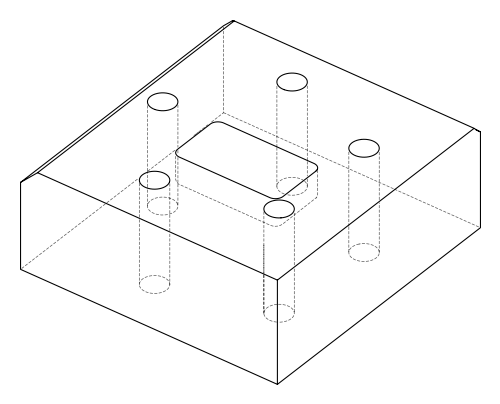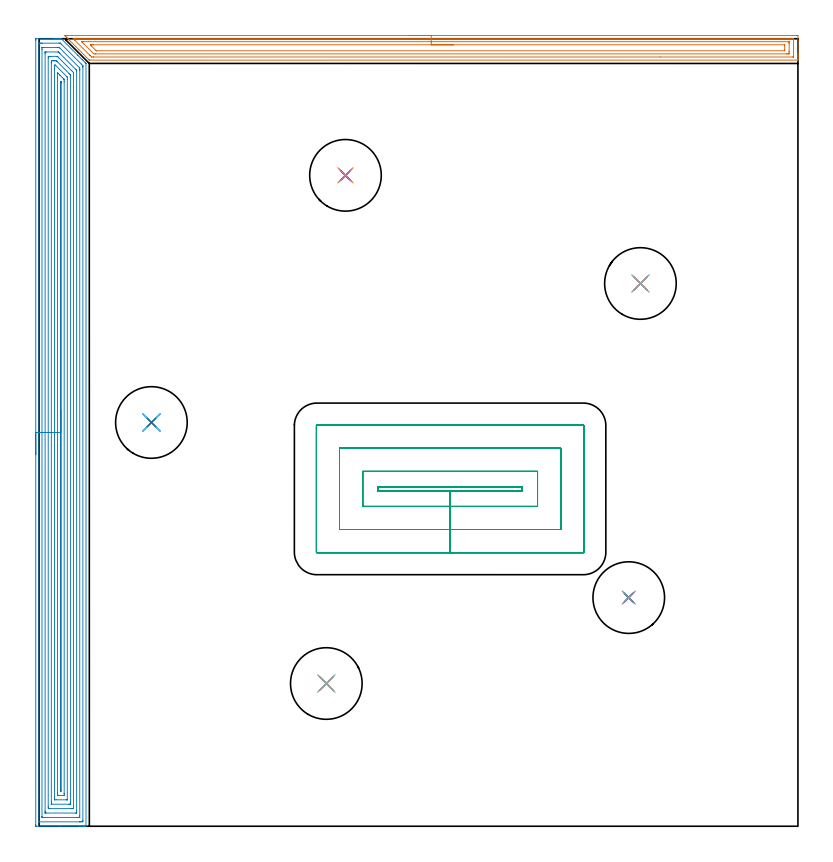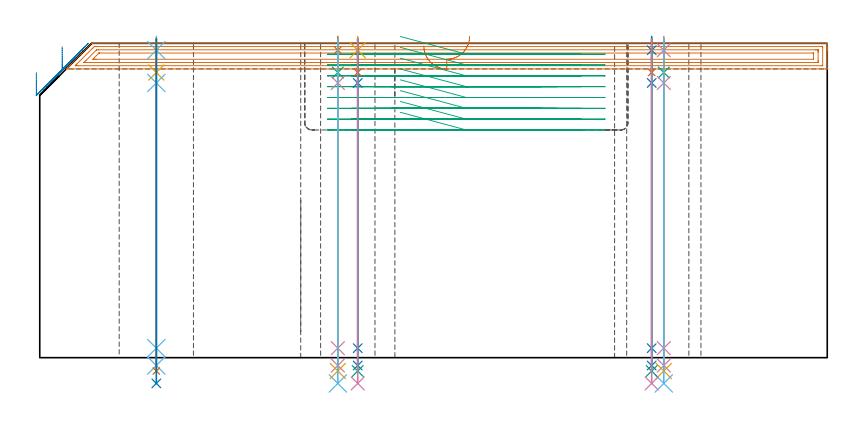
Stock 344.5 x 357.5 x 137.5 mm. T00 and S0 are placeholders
(PLAN: 28 operations, 22 tool changes, 63 min)
(1 AREA_MILL | FG_CHAMFER_SURFACE | UGT0205_001 | 10.76 min | 21255 mm3)
(2 AREA_MILL_1 | FG_CHAMFER_SURFACE_1 | UGT0205_001 | 25.74 min | 92082 mm3)
(3 MILL_RECTANGULAR_POCKET | POCKET_RECTANGULAR_STRAIGHT | UGT0201_095 | Follow Part, ap 5, ae 75% | 16.78 min | 413161 mm3)
(4 SPOT_DRILL | STEP1HOLE | NXT0321_9005460120000 | 0.05 min | 150 mm3)
(5 SPOT_DRILL_1 | STEP1HOLE_1 | NXT0321_9005460120000 | 0.05 min | 181 mm3)
(6 SPOT_DRILL_2 | STEP1HOLE_2 | NXT0321_9005460120000 | 0.05 min | 198 mm3)
(7 SPOT_DRILL_3 | STEP1HOLE_3 | NXT0321_9005460120000 | 0.05 min | 185 mm3)
(8 SPOT_DRILL_4 | STEP1HOLE_4 | NXT0321_9005460120000 | 0.05 min | 191 mm3)
(9 DRILL_BLIND_HOLE_INTO_CENTER | STEP1HOLE | NXT0301_056 | 0.06 min | 519 mm3)
(10 GUN_DRILL_THROUGH_HOLE | STEP1HOLE | UGT0307_005 | 0.64 min | 6774 mm3)
(11 SPADE_DRILL_TO_ENLARGE_THROUGH_HOLE | STEP1HOLE | UGT0306_010 | 0.58 min | 33528 mm3)
(12 DRILL_TO_ENLARGE_THROUGH_HOLE | STEP1HOLE | UGT0301_001 | 0.6 min | 72993 mm3)
(13 DRILL_BLIND_HOLE_INTO_CENTER_1 | STEP1HOLE_1 | NXT0301_056 | 0.06 min | 543 mm3)
(14 GUN_DRILL_THROUGH_HOLE_1 | STEP1HOLE_1 | UGT0307_005 | 0.64 min | 6785 mm3)
(15 SPADE_DRILL_TO_ENLARGE_THROUGH_HOLE_1 | STEP1HOLE_1 | UGT0306_010 | 0.58 min | 33531 mm3)
(16 DRILL_TO_ENLARGE_THROUGH_HOLE_1 | STEP1HOLE_1 | UGT0301_001 | 0.6 min | 72965 mm3)
(17 DRILL_BLIND_HOLE_INTO_CENTER_2 | STEP1HOLE_2 | NXT0301_056 | 0.06 min | 548 mm3)
(18 GUN_DRILL_THROUGH_HOLE_2 | STEP1HOLE_2 | UGT0307_005 | 0.64 min | 6777 mm3)
(19 SPADE_DRILL_TO_ENLARGE_THROUGH_HOLE_2 | STEP1HOLE_2 | UGT0306_010 | 0.58 min | 33533 mm3)
(20 DRILL_TO_ENLARGE_THROUGH_HOLE_2 | STEP1HOLE_2 | UGT0301_001 | 0.6 min | 72986 mm3)
(21 DRILL_BLIND_HOLE_INTO_CENTER_3 | STEP1HOLE_3 | NXT0301_056 | 0.06 min | 534 mm3)
(22 GUN_DRILL_THROUGH_HOLE_3 | STEP1HOLE_3 | UGT0307_005 | 0.64 min | 6790 mm3)
(23 SPADE_DRILL_TO_ENLARGE_THROUGH_HOLE_3 | STEP1HOLE_3 | UGT0306_010 | 0.58 min | 33499 mm3)
(24 DRILL_TO_ENLARGE_THROUGH_HOLE_3 | STEP1HOLE_3 | UGT0301_001 | 0.6 min | 73006 mm3)
(25 DRILL_BLIND_HOLE_INTO_CENTER_4 | STEP1HOLE_4 | NXT0301_056 | 0.06 min | 515 mm3)
(26 GUN_DRILL_THROUGH_HOLE_4 | STEP1HOLE_4 | UGT0307_005 | 0.64 min | 6819 mm3)
(27 SPADE_DRILL_TO_ENLARGE_THROUGH_HOLE_4 | STEP1HOLE_4 | UGT0306_010 | 0.58 min | 33491 mm3)
(28 DRILL_TO_ENLARGE_THROUGH_HOLE_4 | STEP1HOLE_4 | UGT0301_001 | 0.6 min | 72993 mm3)
(TOOL UGT0205_001 | Chamfer Mill 20 x 3 x 45 deg. | D20 FL50 Z2)
(TOOL UGT0201_095 | End mill 20 mm | D20 R3 FL38 Z4)
(TOOL NXT0321_9005460120000 | NC Spot Drill, 142deg, 12mm, Carbide, Uncoated | D12 PA142 FL30 Z2)
(TOOL NXT0301_056 | Carbide Drill 8.5mm [860.1-0850-026A1-MM 2214] | D8.5 PA140 FL47 Z2)
(TOOL UGT0307_005 | Gun Drill 8.3 mm | D8.3 PA130 FL24 Z1)
(TOOL UGT0306_010 | Spade Drill 19.5mm | D19.5 PA132 FL10 Z2)
(TOOL UGT0301_001 | Twist Drill 32.5 mm | D32.5 PA118 FL185 Z2)
(OP 1 AREA_MILL)
G17 G21 G94 G90
T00 M6
G54
G17 G0 G90 X168.05 Y359. S1061 M3
G43 Z147.5 H0
Z136.3
G94 G1 X168.088 Z135.428 F250.
X168.202 Z134.563
X168.391 Z133.712
X168.653 Z132.88
X168.987 Z132.074
X169.39 Z131.3
X169.858 Z130.564
X170.39 Z129.872
X170.979 Z129.229
X171.622 Z128.64
X172.314 Z128.108
X173.05 Z127.64
X173.824 Z127.237
X174.63 Z126.903
X175.462 Z126.641
X176.313 Z126.452
X177.178 Z126.338
X178.05 Z126.3
X343.874
X344.412 Y358.995 Z126.303
X344.49 Y358.992 Z126.306
X344.5 Y358.909 Z126.389
Y350.777 Z134.518
Y350.253 Z135.044
Y349.902 Z135.394
Y349.378 Z135.918
Y349.028 Z136.267
Y348.327 Z136.973
Y348.083 Z137.216
X344.497 Y347.939 Z137.353
X344.49 Y347.802 Z137.488
X344.321 Y347.8 Z137.5
X22.953
X22.806 Y347.803 Z137.489
X22.711 Y347.888 Z137.409
X18.074 Y352.526 Z132.774
X13.7 Y356.898 Z128.398
X13.567 Y357.032 Z128.266
X13.402 Y357.197 Z128.1
X13.263 Y357.335 Z127.961
X13.12 Y357.479 Z127.819
X12.974 Y357.625 Z127.672
X12.825 Y357.772 Z127.523
X12.673 Y357.926 Z127.372
X12.546 Y358.053 Z127.245
X12.388 Y358.209 Z127.085
X12.226 Y358.373 Z126.925
X12.118 Y358.481 Z126.817
X11.779 Y358.82 Z126.478
X11.688 Y358.91 Z126.386
X11.61 Y358.989 Z126.303
X11.69 Y358.996 Z126.3
X11.733 Y358.999
X178.05 Y359.
Y357.586 Z127.714
X342.277 Y357.585 Z127.715
X342.441 Y357.582 Z127.718
X342.481 Y357.579 Z127.721
X342.49 Y357.577 Z127.723
X342.494 Y357.566 Z127.734
X342.497 Y357.532 Z127.768
X342.5 Y357.368 Z127.932
Y349.498 Z135.802
X342.497 Y349.362 Z135.938
X342.493 Y349.255 Z136.045
X342.49 Y349.225 Z136.075
X342.478 Y349.221 Z136.079
X342.437 Y349.219 Z136.081
X342.086 Y349.215 Z136.085
X281.989 Y349.214 Z136.086
X24.741 Y349.215 Z136.085
X24.549 Y349.216 Z136.084
X23.847 Y349.221 Z136.079
X23.151 Y349.902 Z135.398
X22.953 Y350.097 Z135.203
X16.153 Y356.898 Z128.402
X15.802 Y357.251 Z128.049
X15.53 Y357.532 Z127.768
X15.498 Y357.579 Z127.721
X15.59 Y357.581 Z127.719
X15.802 Y357.584 Z127.716
X15.993 Y357.585 Z127.715
X16.696 Y357.586 Z127.714
X178.05
Y356.172 Z129.128
X340.147 Y356.171 Z129.129
X340.298 Y356.17 Z129.13
X340.449 Y356.166 Z129.134
X340.484 Y356.165 Z129.135
X340.49 Y356.141 Z129.159
X340.496 Y356.089 Z129.211
X340.498 Y356.023 Z129.277
X340.5 Y355.826 Z129.474
Y355.149 Z130.151
Y351.651 Z133.649
Y351.454 Z133.846
X340.496 Y350.777 Z134.523
X340.493 Y350.678 Z134.622
X340.49 Y350.635 Z134.665
X340.445 Y350.633 Z134.667
X340.298 Y350.631 Z134.669
X339.556 Y350.629 Z134.671
X339.404 Y350.628 Z134.672
X25.786 Y350.629 Z134.671
X25.635 Y350.63 Z134.67
X24.885 Y350.635 Z134.665
X24.741 Y350.76 Z134.54
X20.271 Y355.228 Z130.072
X19.48 Y356.023 Z129.277
X19.378 Y356.131 Z129.169
X19.362 Y356.165 Z129.135
X19.378 Y356.166 Z129.134
X20.12 Y356.171 Z129.129
X178.05 Y356.172 Z129.128
Y354.757 Z130.543
X338.404
X338.456 Y354.754 Z130.546
X338.49 Y354.75 Z130.55
X338.493 Y354.704 Z130.596
X338.5 Y354.285 Z131.015
Y352.536 Z132.764
Y352.526 Z132.774
X338.49 Y352.094 Z133.206
X338.485 Y352.049 Z133.251
X338.406 Y352.046 Z133.254
X338.275 Y352.043 Z133.257
X26.129
X26.005 Y352.044 Z133.256
X25.944 Y352.046 Z133.254
X25.918 Y352.049 Z133.251
X25.864 Y352.096 Z133.204
X25.635 Y352.315 Z132.985
X23.675 Y354.274 Z131.026
X23.511 Y354.441 Z130.859
X23.216 Y354.745 Z130.555
X23.36 Y354.751 Z130.549
X23.847 Y354.756 Z130.544
X24.248 Y354.757 Z130.543
X24.741
X178.05
X178.922 Z130.581
X179.786 Z130.695
X180.638 Z130.883
X181.47 Z131.146
X182.276 Z131.48
X183.05 Z131.882
X183.786 Z132.351
X184.478 Z132.882
X185.121 Z133.472
X185.71 Z134.115
X186.241 Z134.807
X186.71 Z135.543
X187.113 Z136.316
X187.447 Z137.122
X187.709 Z137.954
X187.898 Z138.806
X188.012 Z139.671
X188.05 Z140.543
G0 Z147.5
M5
M2
(OP 2 AREA_MILL_1)
G17 G21 G94 G90
T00 M6
G54
G17 G0 G90 X-1.5 Y168.75 S1061 M3
G43 Z147.5 H0
Z124.7
G94 G1 Y168.788 Z123.828 F250.
Y168.902 Z122.964
Y169.091 Z122.112
Y169.353 Z121.28
Y169.687 Z120.474
Y170.09 Z119.7
Y170.559 Z118.964
Y171.09 Z118.272
Y171.679 Z117.629
Y172.322 Z117.04
Y173.014 Z116.509
Y173.75 Z116.04
Y174.524 Z115.637
Y175.33 Z115.303
Y176.162 Z115.041
Y177.014 Z114.852
Y177.878 Z114.738
Y178.75 Z114.7
Y356.888
X-1.495 Y357.365 Z114.703
X-1.492 Y357.49 Z114.706
X-1.362 Y357.5 Z114.836
X6.824 Z123.018
X7.377 Z123.574
X7.703 Z123.899
X8.256 Z124.452
X8.582 Z124.777
X9.234 Z125.433
X9.9 Z126.099
X10.015 Y357.499 Z126.214
X10.1 Y357.49 Z126.295
X10.191 Y357.41 Z126.39
X17.568 Y350.033 Z133.766
X19.567 Y348.034 Z135.765
X20.982 Y346.619 Z137.18
X21.202 Y346.398 Z137.399
X21.296 Y346.295 Z137.49
X21.3 Y346.173 Z137.5
Y0.166
X21.294 Y0.01 Z137.493
X20.992 Y0. Z137.192
X20.658 Z136.858
X20.006 Z136.201
X18.802 Z134.999
X18.249 Z134.443
X9.668 Z125.865
X-1.085 Z115.112
X-1.365 Y0.003 Z114.833
X-1.492 Y0.01 Z114.706
X-1.499 Y0.139 Z114.699
X-1.5 Y0.612 Z114.7
Y178.75
X-0.086 Z116.114
X-0.085 Y354.979 Z116.115
X-0.084 Y355.102 Z116.116
X-0.079 Y355.478 Z116.121
X0.287 Y355.493 Z116.487
X0.672 Y355.498 Z116.872
X1.16 Y355.5 Z117.36
X1.551 Z117.751
X9.069 Z125.269
X9.461 Y355.497 Z125.661
X9.591 Y355.493 Z125.791
X9.637 Y355.49 Z125.837
X9.675 Y355.463 Z125.875
X9.75 Y355.393 Z125.95
X10.048 Y355.102 Z126.248
X19.128 Y346.022 Z135.328
X19.863 Y345.28 Z136.063
X19.879 Y345.229 Z136.079
X19.881 Y345.183 Z136.081
X19.884 Y345.087 Z136.084
X19.885 Y344.895 Z136.085
X19.886 Y344.51 Z136.086
X19.885 Y2.521 Z136.085
X19.884 Y2.398 Z136.084
X19.879 Y2.023 Z136.079
X19.513 Y2.007 Z135.713
X19.128 Y2.002 Z135.328
X18.64 Y2. Z134.84
X18.249 Z134.449
X0.185 Z116.385
X-0.006 Y2.002 Z116.194
X-0.036 Y2.004 Z116.164
X-0.067 Y2.01 Z116.133
X-0.079 Y2.017 Z116.121
X-0.08 Y2.04 Z116.12
X-0.085 Y2.274 Z116.115
X-0.086 Y14.142 Z116.114
Y178.75
X1.328 Z117.528
X1.329 Y352.65 Z117.529
X1.331 Y353.316 Z117.531
X1.333 Y353.429 Z117.533
X1.335 Y353.478 Z117.535
X1.378 Y353.492 Z117.578
X1.551 Y353.496 Z117.751
X2.249 Y353.5 Z118.449
X2.43 Z118.63
X8.582 Z124.782
X8.763 Y353.498 Z124.963
X9.124 Y353.49 Z125.324
X9.205 Y353.484 Z125.405
X9.23 Y353.464 Z125.43
X9.282 Y353.416 Z125.482
X9.385 Y353.316 Z125.585
X18.313 Y344.387 Z134.513
X18.378 Y344.314 Z134.578
X18.465 Y344.212 Z134.665
X18.467 Y344.165 Z134.667
X18.471 Y343.494 Z134.671
Y343.268
Y4.851
X18.469 Y4.184 Z134.669
X18.467 Y4.071 Z134.667
X18.465 Y4.022 Z134.665
X18.422 Y4.008 Z134.622
X18.249 Y4.004 Z134.449
X17.551 Y4. Z133.751
X17.37 Z133.57
X1.731 Y4.001 Z117.931
X1.551 Y4.004 Z117.751
X1.371 Y4.01 Z117.571
X1.335 Y4.017 Z117.535
X1.332 Y4.049 Z117.532
X1.33 Y4.108 Z117.53
X1.329 Y4.184 Z117.529
Y4.41
X1.328 Y178.75 Z117.528
X2.743 Z118.943
Y350.637
X2.744 Y351.212 Z118.944
X2.747 Y351.404 Z118.947
X2.75 Y351.471 Z118.95
X2.756 Y351.491 Z118.956
X2.779 Y351.493 Z118.979
X2.884 Y351.497 Z119.084
X3.309 Y351.5 Z119.509
X8.612 Z124.812
X8.717 Y351.493 Z124.917
X8.742 Y351.49 Z124.942
X8.844 Y351.396 Z125.044
X9.026 Y351.221 Z125.226
X9.312 Y350.939 Z125.512
X9.461 Y350.791 Z125.661
X16.756 Y343.494 Z132.956
X17.028 Y343.212 Z133.228
X17.051 Y343.183 Z133.251
X17.054 Y343.17 Z133.254
X17.056 Y343.135 Z133.256
X17.057 Y343.063 Z133.257
Y342.919
Y6.863
X17.056 Y6.288 Z133.256
X17.053 Y6.096 Z133.253
X17.05 Y6.029 Z133.25
X17.044 Y6.009 Z133.244
X17.021 Y6.007 Z133.221
X16.916 Y6.003 Z133.116
X16.491 Y6. Z132.691
X3.279 Z119.479
X2.884 Y6.006 Z119.084
X2.786 Y6.01 Z118.986
X2.749 Y6.016 Z118.949
X2.747 Y6.048 Z118.947
X2.745 Y6.133 Z118.945
X2.743 Y6.545 Z118.943
Y6.863
Y178.75
X4.157 Z120.357
X4.158 Y348.852 Z120.358
Y348.882
X4.188 Y349.49 Z120.388
X4.432 Y349.497 Z120.632
X5.066 Y349.5 Z121.266
X5.307 Z121.507
X7.945 Y349.499 Z124.145
X8.262 Y349.492 Z124.462
X8.301 Y349.489 Z124.501
X8.364 Y349.431 Z124.564
X8.461 Y349.339 Z124.661
X8.582 Y349.22 Z124.782
X8.95 Y348.852 Z125.15
X14.734 Y343.068 Z130.934
X15.198 Y342.601 Z131.398
X15.612 Y342.177 Z131.812
X15.641 Y341.708 Z131.841
X15.642 Y341.678 Z131.842
X15.643 Y340.815 Z131.843
Y335.639
X15.642 Y8.648 Z131.842
Y8.619
X15.612 Y8.01 Z131.812
X15.368 Y8.003 Z131.568
X14.734 Y8.001 Z130.934
X14.493 Y8. Z130.693
X4.824 Y8.001 Z121.024
X4.188 Y8.01 Z120.388
X4.159 Y8.648 Z120.359
X4.158 Y8.679 Z120.358
X4.157 Y178.75 Z120.357
X5.571 Z121.771
Y346.553
X5.573 Y347.066 Z121.773
X5.576 Y347.441 Z121.776
X5.578 Y347.49 Z121.778
X5.625 Y347.494 Z121.825
X5.732 Y347.498 Z121.932
X5.945 Y347.499 Z122.145
X6.397 Y347.5 Z122.597
X6.824 Z123.024
X7.276 Y347.499 Z123.476
X7.703 Y347.493 Z123.903
X7.843 Y347.49 Z124.043
X7.989 Y347.352 Z124.189
X8.285 Y347.066 Z124.485
X13.644 Y341.708 Z129.844
X13.855 Y341.495 Z130.055
X14.189 Y341.152 Z130.389
X14.222 Y341.106 Z130.422
X14.225 Y341.043 Z130.425
X14.228 Y340.942 Z130.428
X14.229 Y340.815 Z130.429
Y340.435
Y10.947
X14.227 Y10.434 Z130.427
X14.224 Y10.059 Z130.424
X14.222 Y10.01 Z130.422
X14.175 Y10.006 Z130.375
X14.068 Y10.003 Z130.268
X13.855 Y10.001 Z130.055
X13.403 Y10. Z129.603
X5.803 Y10.001 Z122.003
X5.689 Y10.003 Z121.889
X5.614 Y10.008 Z121.814
X5.578 Y10.013 Z121.778
X5.577 Y10.055 Z121.777
X5.573 Y10.434 Z121.773
X5.571 Y10.814 Z121.771
Y11.327
Y178.75
X6.985 Z123.185
X6.986 Y345.115 Z123.186
X6.988 Y345.28 Z123.188
X6.992 Y345.427 Z123.192
X6.995 Y345.49 Z123.195
X7.068 Y345.494 Z123.268
X7.186 Y345.497 Z123.386
X7.284 Z123.484
X7.349 Y345.494 Z123.549
X7.4 Y345.49 Z123.6
X7.443 Y345.45 Z123.643
X7.622 Y345.28 Z123.822
X12.681 Y340.222 Z128.881
X12.808 Y340.093 Z129.008
X12.814 Y339.03 Z129.014
Y12.22
X12.813 Y12.038 Z129.013
X12.811 Y12.017 Z129.011
X12.809 Y12.013 Z129.009
X12.789 Y12.009 Z128.989
X12.674 Y12.003 Z128.874
X12.53 Y12.001 Z128.73
X12.314 Y12. Z128.514
X7.703 Z123.903
X7.039 Y12.002 Z123.239
X7.006 Y12.006 Z123.206
X6.998 Y12.008 Z123.198
X6.992 Y12.049 Z123.192
X6.99 Y12.22 Z123.19
X6.986 Y12.949 Z123.186
X6.985 Y13.113 Z123.185
Y178.75
X8.4 Z124.6
Y341.955
X8.402 Y342.004 Z124.602
X8.404 Y342.035 Z124.604
X8.405 Y342.036 Z124.605
X8.421 Y342.024 Z124.621
X8.582 Y341.87 Z124.782
X8.745 Y341.708 Z124.945
X9.461 Y340.993 Z125.661
X10.531 Y339.922 Z126.731
X11.218 Y339.235 Z127.418
X11.319 Y339.131 Z127.519
X11.369 Y339.077 Z127.569
X11.391 Y339.05 Z127.591
X11.393 Y339.03 Z127.593
X11.397 Y338.847 Z127.597
X11.4 Y338.137 Z127.6
Y337.952
Y14.899
X11.399 Y14.715 Z127.599
X11.393 Y14.006 Z127.593
X11.224 Y14. Z127.424
X11.218 Z127.418
X8.587 Z124.787
X8.407 Y14.006 Z124.607
X8.404 Y14.187 Z124.604
X8.4 Y14.899 Z124.6
Y15.084
Y178.75
X9.814 Z126.014
Y337.603
X9.815 Y337.776 Z126.015
X9.821 Y338.137 Z126.021
X9.826 Y338.168 Z126.026
X9.862 Y338.137 Z126.062
X9.951 Y338.041 Z126.151
X9.979 Y338.008 Z126.179
X9.981 Y337.968 Z126.181
X9.984 Y337.778 Z126.184
X9.986 Y337.603 Z126.186
Y337.244
Y16.326
X9.985 Y16.152 Z126.185
X9.982 Y16.063 Z126.182
X9.979 Y16.014 Z126.179
X9.958 Y16.01 Z126.158
X9.9 Y16.007 Z126.1
X9.842 Y16.01 Z126.042
X9.821 Y16.013 Z126.021
X9.818 Y16.063 Z126.018
X9.816 Y16.151 Z126.016
X9.814 Y16.325 Z126.014
Y178.75
Y179.622 Z126.052
Y180.487 Z126.166
Y181.338 Z126.354
Y182.17 Z126.617
Y182.976 Z126.951
Y183.75 Z127.353
Y184.486 Z127.822
Y185.178 Z128.353
Y185.821 Z128.943
Y186.41 Z129.586
Y186.942 Z130.278
Y187.41 Z131.014
Y187.813 Z131.788
Y188.147 Z132.594
Y188.409 Z133.426
Y188.598 Z134.277
Y188.712 Z135.142
Y188.75 Z136.014
G0 Z147.5
M5
M2
(OP 3 MILL_RECTANGULAR_POCKET)
G17 G21 G94 G90
T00 M6
G54
G17 G0 G90 X157.723 Y152.2 S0 M3
G43 Z147.5 H0
Z140.5
G94 G1 X186.6 Z132.762 F250.
X219.3 F500.
Y154.1
X153.9
Y152.2
X186.6
Y145.2
X226.3
Y161.1
X146.9
Y145.2
X186.6
Y134.7
X236.8
Y171.6
X136.4
Y134.7
X186.6
Y124.2
X247.1
G3 X247.3 Y124.4 R0.2
G1 Y181.9
G3 X247.1 Y182.1 R0.2
G1 X126.1
G3 X125.9 Y181.9 R0.2
G1 Y124.4
G3 X126.1 Y124.2 R0.2
G1 X186.6
X187.6
G0 X157.723 Y152.2 Z135.762
G1 X186.6 Z128.025 F250.
X219.3 F500.
Y154.1
X153.9
Y152.2
X186.6
Y145.2
X226.3
Y161.1
X146.9
Y145.2
X186.6
Y134.7
X236.8
Y171.6
X136.4
Y134.7
X186.6
Y124.2
X247.1
G3 X247.3 Y124.4 R0.2
G1 Y181.9
G3 X247.1 Y182.1 R0.2
G1 X126.1
G3 X125.9 Y181.9 R0.2
G1 Y124.4
G3 X126.1 Y124.2 R0.2
G1 X186.6
X187.6
G0 X157.723 Y152.2 Z131.025
G1 X186.6 Z123.287 F250.
X219.3 F500.
Y154.1
X153.9
Y152.2
X186.6
Y145.2
X226.3
Y161.1
X146.9
Y145.2
X186.6
Y134.7
X236.8
Y171.6
X136.4
Y134.7
X186.6
Y124.2
X247.1
G3 X247.3 Y124.4 R0.2
G1 Y181.9
G3 X247.1 Y182.1 R0.2
G1 X126.1
G3 X125.9 Y181.9 R0.2
G1 Y124.4
G3 X126.1 Y124.2 R0.2
G1 X186.6
X187.6
G0 X157.723 Y152.2 Z126.287
G1 X186.6 Z118.55 F250.
X219.3 F500.
Y154.1
X153.9
Y152.2
X186.6
Y145.2
X226.3
Y161.1
X146.9
Y145.2
X186.6
Y134.7
X236.8
Y171.6
X136.4
Y134.7
X186.6
Y124.2
X247.1
G3 X247.3 Y124.4 R0.2
G1 Y181.9
G3 X247.1 Y182.1 R0.2
G1 X126.1
G3 X125.9 Y181.9 R0.2
G1 Y124.4
G3 X126.1 Y124.2 R0.2
G1 X186.6
X187.6
G0 X157.723 Y152.2 Z121.55
G1 X186.6 Z113.812 F250.
X219.3 F500.
Y154.1
X153.9
Y152.2
X186.6
Y145.2
X226.3
Y161.1
X146.9
Y145.2
X186.6
Y134.7
X236.8
Y171.6
X136.4
Y134.7
X186.6
Y124.2
X247.1
G3 X247.3 Y124.4 R0.2
G1 Y181.9
G3 X247.1 Y182.1 R0.2
G1 X126.1
G3 X125.9 Y181.9 R0.2
G1 Y124.4
G3 X126.1 Y124.2 R0.2
G1 X186.6
X187.6
G0 X157.723 Y152.2 Z116.812
G1 X186.6 Z109.075 F250.
X219.3 F500.
Y154.1
X153.9
Y152.2
X186.6
Y145.2
X226.3
Y161.1
X146.9
Y145.2
X186.6
Y134.7
X236.8
Y171.6
X136.4
Y134.7
X186.6
Y124.2
X247.1
G3 X247.3 Y124.4 R0.2
G1 Y181.9
G3 X247.1 Y182.1 R0.2
G1 X126.1
G3 X125.9 Y181.9 R0.2
G1 Y124.4
G3 X126.1 Y124.2 R0.2
G1 X186.6
X187.6
G0 X157.723 Y152.2 Z112.075
G1 X186.6 Z104.337 F250.
X219.3 F500.
Y154.1
X153.9
Y152.2
X186.6
Y145.2
X226.3
Y161.1
X146.9
Y145.2
X186.6
Y134.7
X236.8
Y171.6
X136.4
Y134.7
X186.6
Y124.2
X247.1
G3 X247.3 Y124.4 R0.2
G1 Y181.9
G3 X247.1 Y182.1 R0.2
G1 X126.1
G3 X125.9 Y181.9 R0.2
G1 Y124.4
G3 X126.1 Y124.2 R0.2
G1 X186.6
X187.6
G0 X157.723 Y152.2 Z107.337
G1 X186.6 Z99.6 F250.
X219.3 F500.
Y154.1
X153.9
Y152.2
X186.6
Y145.2
X226.3
Y161.1
X146.9
Y145.2
X186.6
Y134.7
X236.8
Y171.6
X136.4
Y134.7
X186.6
Y124.2
X247.1
G3 X247.3 Y124.4 R0.2
G1 Y181.9
G3 X247.1 Y182.1 R0.2
G1 X126.1
G3 X125.9 Y181.9 R0.2
G1 Y124.4
G3 X126.1 Y124.2 R0.2
G1 X186.6
X187.6
G0 Z147.5
M5
M2
(OP 4 SPOT_DRILL)
G17 G21 G94 G90
T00 M6
G54
G17 G0 G90 X273. Y246.4 S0 M3
G43 Z147.5 H0
G94 G81 G98 Z134.5 F250. R140.5
G80
M5
M2
(OP 5 SPOT_DRILL_1)
G17 G21 G94 G90
T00 M6
G54
G17 G0 G90 X139.1 Y295.5 S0 M3
G43 Z147.5 H0
G94 G81 G98 Z134.5 F250. R140.5
G80
M5
M2
(OP 6 SPOT_DRILL_2)
G17 G21 G94 G90
T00 M6
G54
G17 G0 G90 X51. Y183.3 S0 M3
G43 Z147.5 H0
G94 G81 G98 Z134.5 F250. R140.5
G80
M5
M2
(OP 7 SPOT_DRILL_3)
G17 G21 G94 G90
T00 M6
G54
G17 G0 G90 X130.4 Y64.8 S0 M3
G43 Z147.5 H0
G94 G81 G98 Z134.5 F250. R140.5
G80
M5
M2
(OP 8 SPOT_DRILL_4)
G17 G21 G94 G90
T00 M6
G54
G17 G0 G90 X267.7 Y103.8 S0 M3
G43 Z147.5 H0
G94 G81 G98 Z134.5 F250. R140.5
G80
M5
M2
(OP 9 DRILL_BLIND_HOLE_INTO_CENTER)
G17 G21 G94 G90
T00 M6
G54
G17 G0 G90 X273. Y246.4 S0 M3
G43 Z147.5 H1
G94 G81 G98 Z124.75 F250. R139.5
G80
M5
M2
(OP 10 GUN_DRILL_THROUGH_HOLE)
G17 G21 G94 G90
T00 M6
G54
G17 G0 G90 X273. Y246.4 M8
G43 Z147.5 H0
Z134.06
S716 M3
G94 G1 Z120.175 F125. M26
G4 X.084
Z4.15 F250.
G4 X.084
Z-3.435 F125.
G4 X.084
M5
M9
G0 Z134.06
Z147.5
M2
(OP 11 SPADE_DRILL_TO_ENLARGE_THROUGH_HOLE)
G17 G21 G94 G90
T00 M6
G54
G17 G0 G90 X273. Y246.4 S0 M3
G43 Z147.5 H0
G94 G73 G98 Z-5.841 F250. Q17.918 R139.5
G80
M5
M2
(OP 12 DRILL_TO_ENLARGE_THROUGH_HOLE)
G17 G21 G94 G90
T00 M6
G54
G17 G0 G90 X273. Y246.4 S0 M3
G43 Z147.5 H0
G94 G73 G98 Z-11.264 F250. Q29.753 R139.5
G80
M5
M2
(OP 13 DRILL_BLIND_HOLE_INTO_CENTER_1)
G17 G21 G94 G90
T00 M6
G54
G17 G0 G90 X139.1 Y295.5 S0 M3
G43 Z147.5 H1
G94 G81 G98 Z124.75 F250. R139.5
G80
M5
M2
(OP 14 GUN_DRILL_THROUGH_HOLE_1)
G17 G21 G94 G90
T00 M6
G54
G17 G0 G90 X139.1 Y295.5 M8
G43 Z147.5 H0
Z134.06
S716 M3
G94 G1 Z120.175 F125. M26
G4 X.084
Z4.15 F250.
G4 X.084
Z-3.435 F125.
G4 X.084
M5
M9
G0 Z134.06
Z147.5
M2
(OP 15 SPADE_DRILL_TO_ENLARGE_THROUGH_HOLE_1)
G17 G21 G94 G90
T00 M6
G54
G17 G0 G90 X139.1 Y295.5 S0 M3
G43 Z147.5 H0
G94 G73 G98 Z-5.841 F250. Q17.918 R139.5
G80
M5
M2
(OP 16 DRILL_TO_ENLARGE_THROUGH_HOLE_1)
G17 G21 G94 G90
T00 M6
G54
G17 G0 G90 X139.1 Y295.5 S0 M3
G43 Z147.5 H0
G94 G73 G98 Z-11.264 F250. Q29.753 R139.5
G80
M5
M2
(OP 17 DRILL_BLIND_HOLE_INTO_CENTER_2)
G17 G21 G94 G90
T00 M6
G54
G17 G0 G90 X51. Y183.3 S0 M3
G43 Z147.5 H1
G94 G81 G98 Z124.75 F250. R139.5
G80
M5
M2
(OP 18 GUN_DRILL_THROUGH_HOLE_2)
G17 G21 G94 G90
T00 M6
G54
G17 G0 G90 X51. Y183.3 M8
G43 Z147.5 H0
Z134.06
S716 M3
G94 G1 Z120.175 F125. M26
G4 X.084
Z4.15 F250.
G4 X.084
Z-3.435 F125.
G4 X.084
M5
M9
G0 Z134.06
Z147.5
M2
(OP 19 SPADE_DRILL_TO_ENLARGE_THROUGH_HOLE_2)
G17 G21 G94 G90
T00 M6
G54
G17 G0 G90 X51. Y183.3 S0 M3
G43 Z147.5 H0
G94 G73 G98 Z-5.841 F250. Q17.918 R139.5
G80
M5
M2
(OP 20 DRILL_TO_ENLARGE_THROUGH_HOLE_2)
G17 G21 G94 G90
T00 M6
G54
G17 G0 G90 X51. Y183.3 S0 M3
G43 Z147.5 H0
G94 G73 G98 Z-11.264 F250. Q29.753 R139.5
G80
M5
M2
(OP 21 DRILL_BLIND_HOLE_INTO_CENTER_3)
G17 G21 G94 G90
T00 M6
G54
G17 G0 G90 X130.4 Y64.8 S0 M3
G43 Z147.5 H1
G94 G81 G98 Z124.75 F250. R139.5
G80
M5
M2
(OP 22 GUN_DRILL_THROUGH_HOLE_3)
G17 G21 G94 G90
T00 M6
G54
G17 G0 G90 X130.4 Y64.8 M8
G43 Z147.5 H0
Z134.06
S716 M3
G94 G1 Z120.175 F125. M26
G4 X.084
Z4.15 F250.
G4 X.084
Z-3.435 F125.
G4 X.084
M5
M9
G0 Z134.06
Z147.5
M2
(OP 23 SPADE_DRILL_TO_ENLARGE_THROUGH_HOLE_3)
G17 G21 G94 G90
T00 M6
G54
G17 G0 G90 X130.4 Y64.8 S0 M3
G43 Z147.5 H0
G94 G73 G98 Z-5.841 F250. Q17.918 R139.5
G80
M5
M2
(OP 24 DRILL_TO_ENLARGE_THROUGH_HOLE_3)
G17 G21 G94 G90
T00 M6
G54
G17 G0 G90 X130.4 Y64.8 S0 M3
G43 Z147.5 H0
G94 G73 G98 Z-11.264 F250. Q29.753 R139.5
G80
M5
M2
(OP 25 DRILL_BLIND_HOLE_INTO_CENTER_4)
G17 G21 G94 G90
T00 M6
G54
G17 G0 G90 X267.7 Y103.8 S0 M3
G43 Z147.5 H1
G94 G81 G98 Z124.75 F250. R139.5
G80
M5
M2
(OP 26 GUN_DRILL_THROUGH_HOLE_4)
G17 G21 G94 G90
T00 M6
G54
G17 G0 G90 X267.7 Y103.8 M8
G43 Z147.5 H0
Z134.06
S716 M3
G94 G1 Z120.175 F125. M26
G4 X.084
Z4.15 F250.
G4 X.084
Z-3.435 F125.
G4 X.084
M5
M9
G0 Z134.06
Z147.5
M2
(OP 27 SPADE_DRILL_TO_ENLARGE_THROUGH_HOLE_4)
G17 G21 G94 G90
T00 M6
G54
G17 G0 G90 X267.7 Y103.8 S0 M3
G43 Z147.5 H0
G94 G73 G98 Z-5.841 F250. Q17.918 R139.5
G80
M5
M2
(OP 28 DRILL_TO_ENLARGE_THROUGH_HOLE_4)
G17 G21 G94 G90
T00 M6
G54
G17 G0 G90 X267.7 Y103.8 S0 M3
G43 Z147.5 H0
G94 G73 G98 Z-11.264 F250. Q29.753 R139.5
G80
M5
M2
